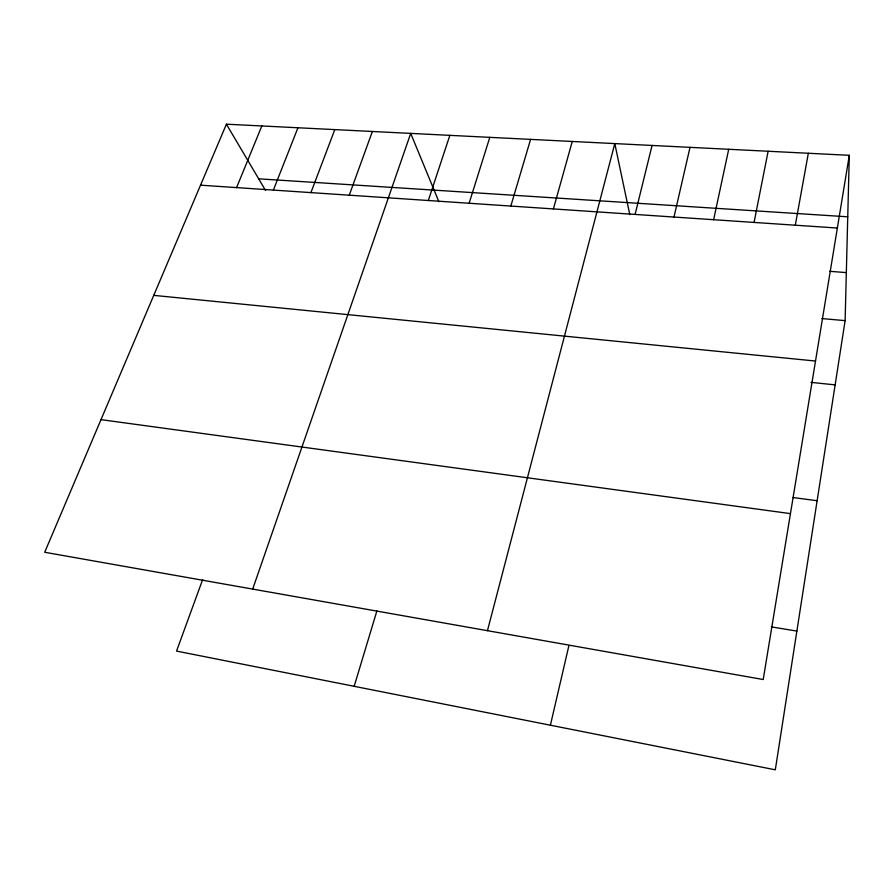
<?xml version="1.0" encoding="UTF-8"?>
<svg xmlns="http://www.w3.org/2000/svg" width="894" height="894" viewBox="0 0 894 894"><rect width="100%" height="100%" fill="white"/><g stroke="black" fill="none" stroke-linecap="round" stroke-linejoin="round"><path stroke-width="1.34" d="M202.681 579.547L176.543 651.089L775.31 769.812L845.121 320.633L849.3 155.31L226.417 124.188L44.7 552.257L763.208 679.529L849.3 155.31M795.302 225.21L808.332 153.265M754.067 222.427L768.136 151.254M713.635 219.712L728.711 149.287M673.987 217.041L690.023 147.354M550.402 725.213L568.897 645.624M635.098 214.426L652.061 145.454M487.453 630.683L614.793 143.599L629.778 214.594M553.408 208.928L572.249 141.475M510.82 206.067L530.589 139.386M354.169 686.313L376.866 611.004M469.126 203.251L489.8 137.352M428.327 200.513L449.85 135.352M252.678 589.101L410.715 133.396L438.898 201.731M349.252 195.194L372.373 131.485M310.922 192.612L334.792 129.608M273.374 190.087L297.948 127.764M236.586 187.606L261.83 125.965M258.679 178.822L847.747 216.806M200.524 185.181L837.354 228.037M829.677 271.307L846.327 272.603M821.932 318.577L845.121 320.633M153.757 295.366L815.518 361.042M811.014 382.364L835.13 384.878M793 497.533L817.127 500.729M101 419.644L790.452 513.625M771.298 626.884L796.867 631.086M226.417 124.188L265.54 190.444"/></g></svg>
